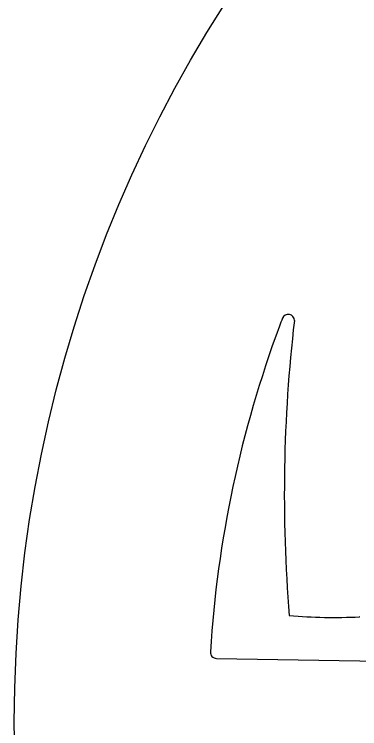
# Model space of a CAD drawing. Header units: millimetres. Extents: x -54 to 54, y -54 to 54.
# Drawn here: x -54 to -39.98, y -0.27 to 28.75 of the extents above; entities that cross this region are included whole.
import ezdxf

# ---------------------------------------------------------------- set-up
doc = ezdxf.new("R2010")
doc.units = ezdxf.units.MM
doc.layers.add('CUT_INNER', color=6, linetype='Continuous')
doc.layers.add('CUT_OUTER', color=1, linetype='Continuous')

msp = doc.modelspace()

# ---------------------------------------------------------------- linework, layer by layer
at = {"layer": 'CUT_INNER'}
for points in [[(-39.985, 4.2752), (-39.9895, 4.2748)], [(-45.7989, 2.5878), (-36.6689, 2.4284)]]:
    msp.add_lwpolyline(points, dxfattribs=at)
for centre, radius, start, end in [((-42.8858, 16.3093), 0.25, 359, 159.08203), ((-16.3839, 6.147), 28.6335, 159.021, 159.71775), ((18.0809, 9.256), 61.1246, 173.3779, 184.627109), ((-0.003, 0.0009), 46.1293, 159.61004, 176.45417), ((-41.0405, 25.6768), 21.4278, 265.17079, 272.81151), ((-45.7945, 2.8377), 0.25, 176.30859, 269)]:
    msp.add_arc(centre, radius, start, end, dxfattribs=at)
at = {"layer": 'CUT_OUTER'}
msp.add_circle((0, 0), 54, dxfattribs=at)

doc.saveas('drawing.dxf')
